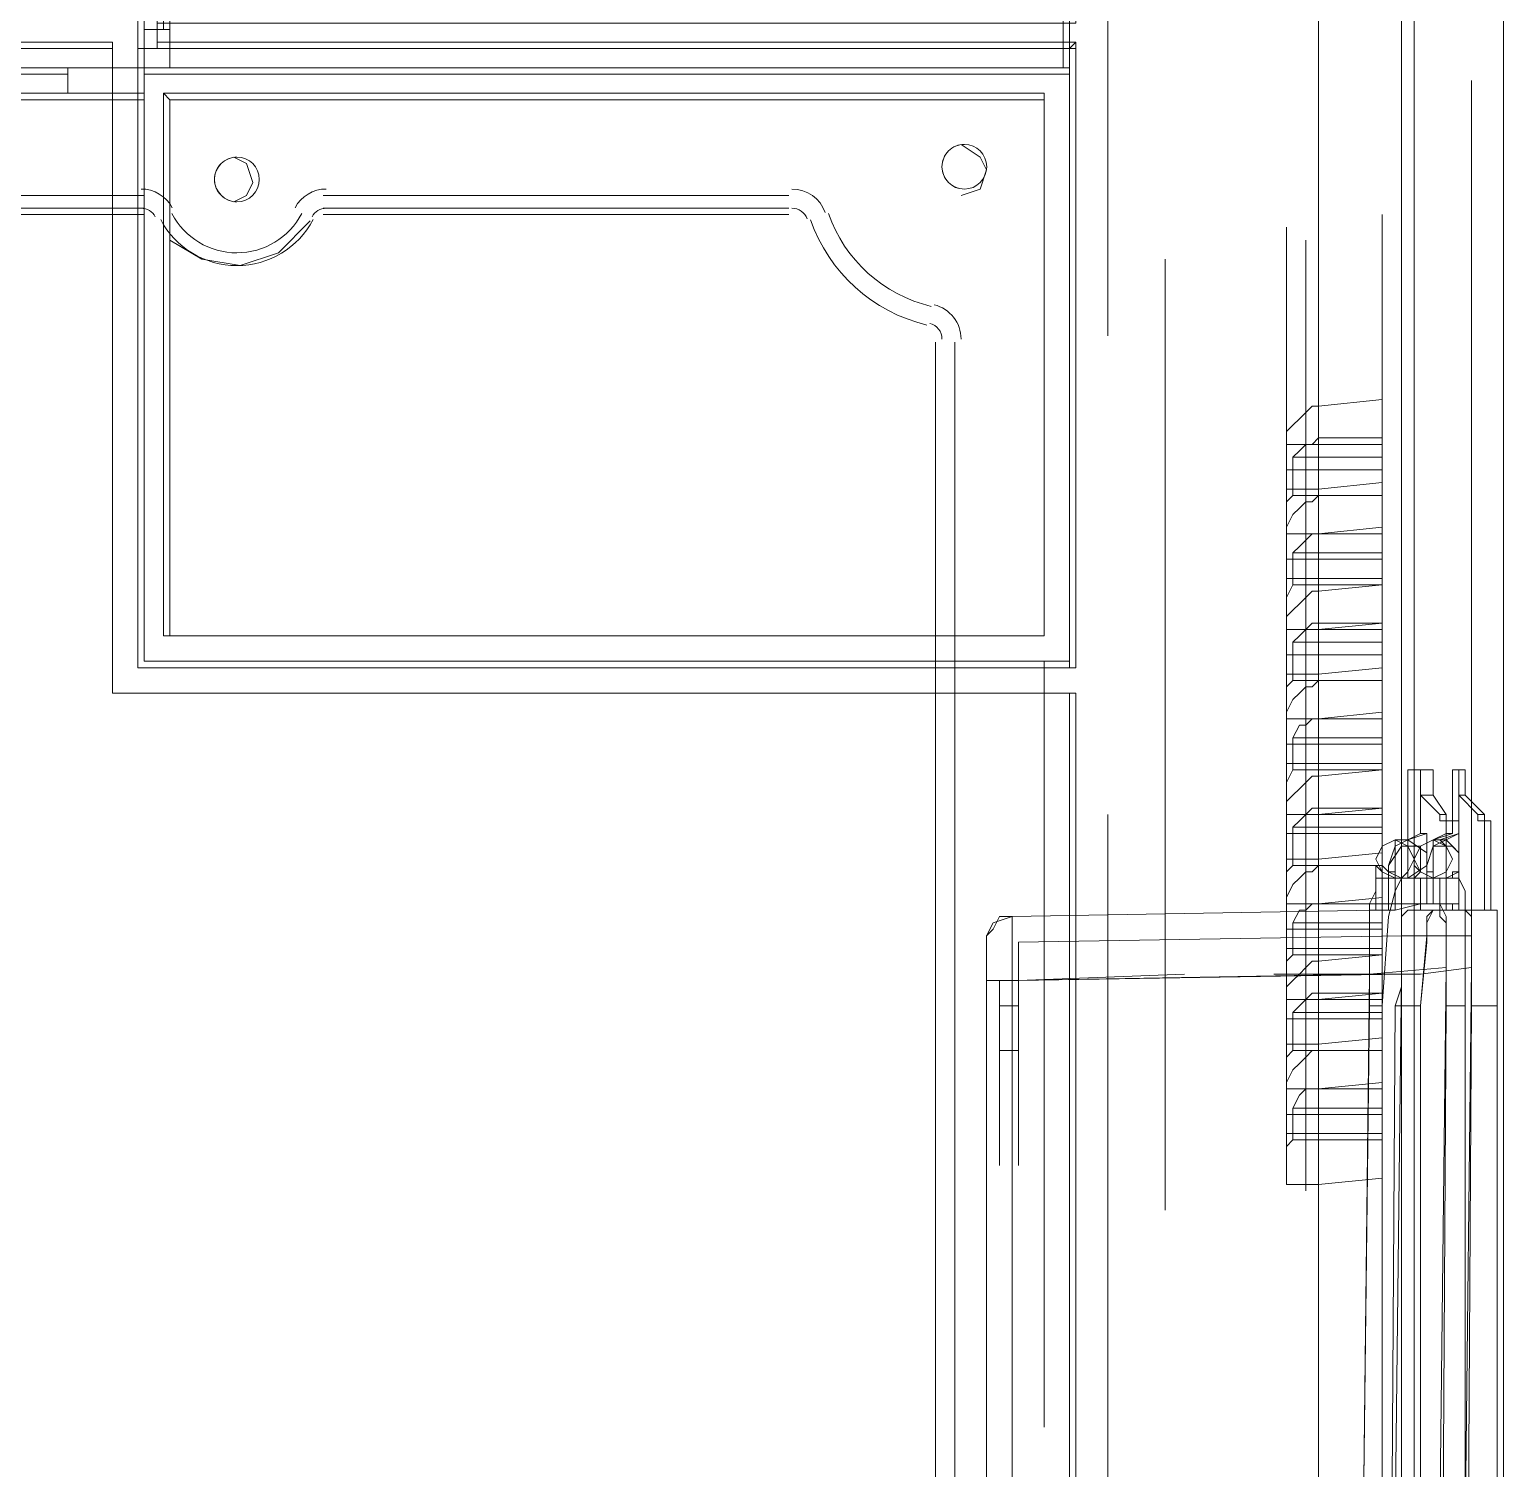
# Model space of a CAD drawing. Header units: millimetres. Extents: x -305 to 1353, y -289 to 1176.
# Drawn here: x -292.14 to -279.17, y 434.03 to 446.69 of the extents above; entities that cross this region are included whole.
import ezdxf

# ---------------------------------------------------------------- set-up
doc = ezdxf.new("R2010")
doc.units = ezdxf.units.MM
doc.header["$MEASUREMENT"] = 0
doc.layers.add('PDF_0', color=7, linetype='Continuous')

msp = doc.modelspace()

# ---------------------------------------------------------------- linework, layer by layer
at = {"layer": 'PDF_0', "lineweight": 18}
for points in [[(-280.795, 474.544), (-280.795, 421.756), (-280.795, 421.7), (-282.929, 421.7), (-282.929, 421.756), (-282.929, 423.272), (-297.53, 423.272), (-297.53, 421.812), (-297.53, 421.7), (-298.091, 421.7), (-298.091, 421.812), (-298.091, 427.259)], [(-279.84, 472.073), (-279.896, 472.017), (-279.952, 471.792), (-279.952, 471.118), (-279.952, 423.104), (-279.896, 422.486), (-279.896, 422.261), (-279.84, 422.205), (-279.166, 422.261), (-279.166, 423.441), (-279.166, 424.451), (-279.166, 424.62), (-279.166, 424.901), (-279.166, 425.013), (-279.166, 424.901), (-279.166, 424.62), (-279.166, 424.788), (-279.166, 424.901)], [(-279.166, 427.821), (-279.166, 471.68), (-279.222, 471.736)], [(-279.952, 471.118), (-280.065, 471.118), (-280.065, 423.104), (-279.952, 423.104)], [(-291.184, 449.947), (-291.184, 449.722), (-291.184, 446.802), (-291.184, 446.521), (-291.184, 445.23), (-291.184, 445.117), (-291.184, 445.061), (-291.184, 441.074), (-284.164, 441.074), (-283.996, 441.074), (-282.985, 441.074), (-282.929, 441.074)], [(-291.015, 446.746), (-291.015, 446.802), (-291.015, 446.521), (-291.015, 446.577)], [(-297.473, 446.521), (-291.408, 446.521), (-291.408, 446.577)], [(-282.929, 440.849), (-282.985, 440.849), (-283.996, 440.849), (-284.164, 440.849), (-291.408, 440.849), (-291.408, 445.061), (-291.408, 445.117), (-291.408, 445.23), (-291.408, 446.521)], [(-291.015, 446.521), (-291.184, 446.521), (-282.985, 446.521), (-282.929, 446.577)], [(-282.985, 441.074), (-282.985, 446.521)], [(-291.184, 445.23), (-291.184, 445.23)], [(-291.184, 445.23), (-291.184, 445.23)], [(-295.283, 445.117), (-291.408, 445.117)], [(-291.184, 445.117), (-291.184, 445.117)], [(-289.555, 445.117), (-285.456, 445.117)], [(-291.408, 445.061), (-295.283, 445.061)], [(-291.184, 445.061), (-291.184, 445.061)], [(-285.456, 445.061), (-289.555, 445.061)], [(-284.164, 441.074), (-284.164, 443.938), (-284.164, 441.074)], [(-280.795, 442.646), (-280.233, 442.703), (-280.233, 442.253), (-280.795, 442.253)], [(-280.233, 442.59), (-280.795, 442.59)], [(-280.795, 441.86), (-280.233, 441.86), (-280.233, 441.467), (-280.795, 441.411)], [(-280.233, 441.804), (-280.795, 441.804)], [(-280.795, 441.018), (-280.233, 441.074), (-280.233, 440.625), (-280.795, 440.625)], [(-280.233, 440.962), (-280.795, 440.962)], [(-282.985, 423.553), (-282.985, 440.849)], [(-280.795, 440.232), (-280.233, 440.232), (-280.233, 439.839), (-280.795, 439.782)], [(-280.233, 440.175), (-280.795, 440.175)], [(-279.896, 433.998), (-279.896, 438.098), (-279.84, 438.659), (-279.84, 438.828), (-279.784, 438.94), (-279.672, 438.94), (-279.672, 439.726), (-279.559, 439.726), (-279.559, 438.94), (-279.559, 439.726), (-279.672, 439.726)], [(-279.672, 439.726), (-279.672, 439.726)], [(-279.335, 439.726), (-279.335, 439.726)], [(-279.335, 439.726), (-279.279, 439.726), (-279.279, 438.94), (-279.279, 439.726), (-279.335, 439.726), (-279.335, 438.94), (-279.279, 438.94), (-279.222, 438.94)], [(-280.795, 439.389), (-280.233, 439.445), (-280.233, 439.052), (-280.795, 438.996)], [(-280.233, 439.333), (-280.795, 439.333)], [(-279.222, 438.098), (-279.222, 438.715), (-279.222, 438.884), (-279.222, 438.94), (-279.222, 438.884), (-279.222, 438.715), (-279.222, 438.098), (-279.222, 432.875), (-279.222, 428.776), (-279.222, 428.158), (-279.222, 427.989), (-279.222, 427.933), (-279.784, 427.933), (-279.84, 427.989), (-279.84, 428.158), (-279.896, 428.776), (-279.896, 433.998), (-279.896, 438.098), (-279.84, 438.715), (-279.84, 438.884), (-279.784, 438.94)], [(-279.672, 438.94), (-279.559, 438.94), (-279.335, 438.94)], [(-279.503, 428.776), (-279.447, 438.098), (-279.447, 438.266), (-279.447, 438.435), (-279.447, 438.547), (-279.447, 438.715), (-279.447, 438.828), (-279.447, 438.884), (-279.503, 438.94), (-279.447, 438.884), (-279.447, 438.828), (-279.447, 438.715), (-279.447, 438.547), (-279.447, 438.435), (-279.447, 438.266), (-279.447, 438.098), (-279.222, 438.098), (-279.222, 432.875)], [(-280.795, 438.603), (-280.233, 438.603), (-280.233, 438.21), (-280.795, 438.154)], [(-279.84, 438.715), (-279.447, 438.715), (-279.447, 438.659), (-279.447, 438.603), (-279.447, 438.547), (-279.447, 438.491), (-279.447, 438.435), (-279.559, 428.439)], [(-280.233, 438.547), (-280.795, 438.547)], [(-280.795, 437.761), (-280.233, 437.817), (-280.233, 437.424), (-280.795, 437.368)], [(-280.233, 437.705), (-280.795, 437.705)], [(-280.795, 436.975), (-280.233, 436.975), (-280.233, 436.581), (-280.795, 436.525)], [(-280.233, 436.918), (-280.795, 436.918)]]:
    msp.add_lwpolyline(points, dxfattribs=at)
for points in [[(-291.015, 446.577), (-291.015, 446.746), (-282.929, 446.746), (-282.929, 449.778), (-291.015, 449.778), (-291.015, 449.947), (-282.929, 449.947), (-282.929, 472.803), (-291.184, 472.803), (-291.184, 441.074), (-282.929, 441.074), (-282.929, 446.577)], [(-297.53, 423.497), (-282.929, 423.497), (-282.929, 440.849), (-291.408, 440.849), (-291.408, 446.577), (-297.53, 446.577)], [(-291.408, 445.23), (-295.283, 445.23)], [(-285.456, 445.23), (-289.555, 445.23)], [(-283.996, 441.074), (-283.996, 443.938)], [(-284.164, 425.855), (-284.164, 440.849)], [(-283.996, 425.855), (-283.996, 440.849)], [(-279.447, 438.435), (-279.896, 438.378)]]:
    msp.add_lwpolyline(points, close=True, dxfattribs=at)
at = {"layer": 'PDF_0', "lineweight": 0}
for points in [[(-282.648, 452.362), (-282.648, 443.994)], [(-280.233, 450.565), (-280.233, 450.621), (-280.795, 450.621), (-280.795, 443.376)], [(-297.417, 450.115), (-297.417, 446.353), (-291.128, 446.353), (-291.128, 450.115), (-297.417, 450.115), (-297.473, 450.171), (-297.473, 446.353), (-297.417, 446.297), (-297.417, 437.031)], [(-290.903, 449.778), (-290.903, 450.171), (-290.903, 450.115), (-290.903, 446.353), (-283.041, 446.353), (-282.985, 446.353), (-282.985, 441.13), (-282.985, 446.297), (-291.128, 446.297), (-291.128, 441.13), (-284.164, 441.13), (-283.996, 441.13), (-283.21, 441.13), (-283.21, 434.56)], [(-282.985, 450.171), (-291.128, 450.171), (-291.128, 449.778), (-290.903, 449.778), (-290.959, 449.778), (-291.128, 449.778), (-291.128, 446.69), (-290.903, 446.69), (-290.959, 446.69), (-291.128, 446.69), (-291.128, 446.353)], [(-283.041, 450.115), (-282.985, 450.171), (-282.985, 446.353), (-282.985, 446.297)], [(-283.041, 446.353), (-283.041, 450.115), (-290.903, 450.115)], [(-290.959, 449.778), (-290.959, 446.69)], [(-291.128, 446.128), (-291.128, 446.353), (-290.903, 446.353), (-290.903, 446.69)], [(-291.128, 446.69), (-291.128, 446.69)], [(-297.417, 446.297), (-291.802, 446.297)], [(-291.128, 446.297), (-291.128, 446.353), (-291.802, 446.353), (-291.802, 446.128), (-291.128, 446.128), (-291.128, 446.072)], [(-291.128, 446.353), (-291.128, 446.353)], [(-290.903, 446.353), (-290.903, 446.353)], [(-291.128, 445.117), (-291.128, 445.23), (-291.184, 445.23), (-291.408, 445.23), (-291.184, 445.23), (-291.128, 445.23), (-291.128, 446.072), (-297.249, 446.072), (-297.249, 446.128), (-291.802, 446.128)], [(-290.959, 446.128), (-290.959, 441.355), (-283.21, 441.355), (-283.21, 446.128), (-283.21, 446.072), (-290.903, 446.072), (-290.903, 445.117), (-290.903, 445.061), (-290.903, 444.837), (-290.622, 444.668), (-290.285, 444.612), (-289.948, 444.724), (-289.668, 445.005), (-289.948, 444.724), (-290.285, 444.612), (-290.622, 444.668), (-290.903, 444.837), (-290.903, 441.355)], [(-290.903, 446.072), (-290.959, 446.128), (-283.21, 446.128)], [(-279.447, 437.873), (-279.447, 446.24)], [(-283.21, 446.072), (-283.21, 441.355), (-283.996, 441.355), (-284.164, 441.355), (-290.903, 441.355), (-290.959, 441.355)], [(-283.94, 445.23), (-283.771, 445.286), (-283.715, 445.454), (-283.771, 445.567), (-283.94, 445.679)], [(-283.94, 445.679), (-283.94, 445.679)], [(-290.341, 445.173), (-290.229, 445.23), (-290.173, 445.342), (-290.229, 445.51), (-290.341, 445.567)], [(-290.341, 445.567), (-290.341, 445.567)], [(-283.94, 445.23), (-283.94, 445.23)], [(-283.21, 434.391), (-283.21, 440.849), (-282.985, 440.849), (-282.985, 434.279), (-282.985, 440.849), (-283.21, 440.849), (-283.21, 441.13), (-282.985, 441.13), (-291.128, 441.13), (-291.128, 445.061), (-291.128, 445.117), (-291.184, 445.117), (-291.408, 445.117)], [(-290.903, 445.061), (-290.903, 445.117)], [(-290.341, 445.173), (-290.341, 445.173)], [(-291.128, 445.061), (-291.184, 445.061), (-291.408, 445.061)], [(-280.233, 436.694), (-280.233, 445.061)], [(-290.903, 444.837), (-290.903, 444.837)], [(-281.076, 444.949), (-281.076, 436.581)], [(-280.907, 444.837), (-280.907, 436.469)], [(-282.143, 444.668), (-282.143, 436.301)], [(-280.233, 443.039), (-281.076, 443.039), (-281.076, 443.152), (-281.019, 443.208), (-280.963, 443.264), (-280.907, 443.32), (-280.851, 443.376), (-280.795, 443.376), (-280.233, 443.433), (-280.233, 443.039), (-280.233, 442.815), (-280.233, 442.703)], [(-281.076, 443.039), (-281.076, 442.815)], [(-281.019, 442.59), (-281.019, 442.927), (-280.963, 442.983), (-280.907, 443.039), (-280.851, 443.039), (-280.795, 443.096)], [(-280.233, 442.59), (-280.795, 442.59), (-280.795, 443.096), (-280.233, 443.096)], [(-280.233, 442.927), (-281.019, 442.927)], [(-280.233, 442.815), (-281.076, 442.815), (-281.076, 442.759), (-281.076, 442.646), (-280.795, 442.646)], [(-280.233, 442.309), (-280.795, 442.253), (-281.076, 442.253), (-281.076, 442.366), (-281.076, 442.422), (-281.076, 442.534), (-281.019, 442.59), (-280.795, 442.59), (-280.851, 442.534), (-280.907, 442.534), (-280.963, 442.478), (-281.019, 442.422), (-281.076, 442.309), (-281.076, 442.253), (-280.233, 442.253), (-280.233, 442.029), (-281.076, 442.029), (-281.076, 442.253)], [(-280.795, 441.748), (-280.795, 442.253), (-280.851, 442.253), (-280.907, 442.197), (-280.963, 442.141), (-281.019, 442.085), (-280.233, 442.085)], [(-280.233, 442.253), (-280.233, 442.253)], [(-281.076, 442.029), (-281.076, 441.916), (-281.076, 441.86), (-280.795, 441.86)], [(-281.019, 441.804), (-281.019, 442.085)], [(-280.233, 442.029), (-280.233, 441.86)], [(-280.795, 441.804), (-281.019, 441.804), (-281.076, 441.692), (-281.076, 441.636), (-281.076, 441.523), (-281.076, 441.411), (-280.795, 441.411)], [(-280.233, 441.411), (-281.076, 441.411), (-281.076, 441.523), (-281.019, 441.579), (-280.963, 441.636), (-280.907, 441.692), (-280.851, 441.748), (-280.795, 441.748), (-280.233, 441.804)], [(-281.019, 441.299), (-280.963, 441.355), (-280.907, 441.411), (-280.851, 441.467), (-280.795, 441.467), (-280.795, 440.962), (-281.019, 440.962)], [(-280.795, 441.467), (-280.233, 441.467), (-280.233, 441.411), (-280.233, 441.186), (-280.233, 441.074)], [(-284.164, 441.355), (-284.164, 441.355)], [(-283.996, 441.355), (-283.996, 441.355)], [(-283.21, 441.355), (-283.21, 441.355)], [(-281.076, 441.411), (-281.076, 441.186)], [(-281.076, 440.625), (-281.076, 440.737), (-281.076, 440.793), (-281.076, 440.906), (-281.019, 440.962), (-281.019, 441.299), (-280.233, 441.299)], [(-291.128, 441.13), (-291.128, 441.13)], [(-284.164, 441.13), (-284.164, 441.13)], [(-283.996, 441.13), (-283.996, 441.13)], [(-282.985, 441.13), (-282.985, 441.13)], [(-280.795, 441.018), (-281.076, 441.018), (-281.076, 441.13), (-281.076, 441.186), (-280.233, 441.186)], [(-280.233, 440.962), (-280.795, 440.962), (-280.851, 440.906), (-280.907, 440.906), (-280.963, 440.849), (-281.019, 440.793), (-281.076, 440.681), (-281.076, 440.625), (-280.233, 440.625), (-280.233, 440.4), (-280.233, 440.232)], [(-283.21, 440.849), (-283.21, 440.849)], [(-282.985, 440.849), (-282.985, 440.849)], [(-280.233, 440.681), (-280.795, 440.625), (-280.851, 440.625), (-280.907, 440.569), (-280.963, 440.569), (-281.019, 440.456)], [(-280.233, 440.175), (-280.795, 440.119), (-280.795, 440.625), (-281.076, 440.625), (-281.076, 440.4), (-280.233, 440.4)], [(-280.233, 440.625), (-280.233, 440.625)], [(-280.233, 440.456), (-281.019, 440.456), (-281.019, 440.175), (-280.795, 440.175)], [(-281.076, 440.4), (-281.076, 440.288), (-281.076, 440.232), (-280.795, 440.232)], [(-280.795, 439.782), (-281.076, 439.782), (-281.076, 439.895), (-281.076, 440.007), (-281.076, 440.063), (-281.019, 440.175)], [(-280.121, 438.996), (-280.233, 438.996), (-279.952, 438.996), (-279.952, 439.333), (-279.896, 439.277), (-279.784, 439.221), (-279.672, 439.277), (-279.615, 439.389), (-279.672, 439.502), (-279.784, 439.558), (-279.615, 439.614), (-279.615, 440.175)], [(-279.784, 440.175), (-279.896, 440.175), (-279.952, 440.175), (-280.009, 440.175), (-280.009, 439.558), (-280.009, 439.221), (-280.065, 439.221), (-280.121, 439.108), (-280.177, 438.884), (-280.233, 438.098), (-280.233, 432.875), (-280.233, 428.776), (-280.177, 427.989), (-280.121, 427.765), (-280.065, 427.652), (-279.559, 427.652), (-279.503, 427.765), (-279.503, 427.989), (-279.503, 428.776), (-279.503, 433.998), (-279.503, 438.098)], [(-279.84, 439.614), (-280.009, 439.558), (-279.896, 439.614), (-279.896, 440.175), (-279.896, 439.614), (-279.84, 439.614), (-279.84, 439.445), (-279.84, 439.333), (-279.84, 439.221), (-279.672, 439.221), (-279.559, 439.277), (-279.559, 439.445), (-279.615, 439.502), (-279.672, 439.502), (-279.728, 439.558)], [(-279.952, 440.175), (-279.896, 440.175)], [(-279.672, 439.726), (-279.728, 439.726), (-279.672, 439.726), (-279.672, 439.782), (-279.784, 439.951), (-279.784, 440.175), (-279.896, 440.175), (-279.896, 439.951), (-279.784, 439.951)], [(-279.559, 438.996), (-279.84, 438.996), (-279.84, 439.333), (-279.84, 439.277), (-279.784, 439.277), (-279.784, 439.221), (-279.728, 439.221), (-279.672, 439.221), (-279.615, 439.221), (-279.615, 439.277), (-279.559, 439.277), (-279.559, 439.221), (-279.672, 439.221), (-279.672, 439.502), (-279.784, 439.502), (-279.84, 439.333), (-279.784, 439.502), (-279.672, 439.558), (-279.728, 439.558), (-279.559, 439.614), (-279.559, 440.175), (-279.503, 440.175), (-279.503, 439.951), (-279.335, 439.782), (-279.335, 439.726), (-279.391, 439.726), (-279.391, 439.782), (-279.335, 439.782)], [(-279.559, 439.614), (-279.672, 439.558), (-279.559, 439.445), (-279.559, 439.614), (-279.559, 440.175)], [(-279.615, 440.175), (-279.615, 440.175)], [(-279.559, 439.951), (-279.559, 440.175), (-279.503, 440.175)], [(-280.795, 440.119), (-280.851, 440.119), (-280.907, 440.063), (-280.963, 440.007), (-281.019, 439.951), (-281.076, 439.895), (-281.076, 439.782), (-280.233, 439.782)], [(-279.728, 439.726), (-279.728, 439.782), (-279.896, 439.951)], [(-279.391, 439.782), (-279.559, 439.951), (-279.503, 439.951)], [(-282.648, 439.782), (-282.648, 431.415)], [(-280.795, 438.603), (-281.076, 438.603), (-281.076, 438.659), (-281.076, 438.772), (-281.076, 438.996), (-281.076, 439.108), (-281.076, 439.165), (-281.076, 439.277), (-281.019, 439.333), (-280.795, 439.333), (-280.795, 439.839), (-280.851, 439.839), (-280.907, 439.782), (-280.963, 439.726), (-281.019, 439.67), (-281.019, 439.333)], [(-281.076, 439.782), (-281.076, 439.614)], [(-280.233, 439.445), (-280.233, 439.614), (-280.233, 439.782), (-280.233, 439.839), (-280.795, 439.839)], [(-279.728, 439.782), (-279.672, 439.782)], [(-280.233, 439.67), (-281.019, 439.67)], [(-279.335, 439.726), (-279.391, 439.726)], [(-283.49, 428.495), (-283.49, 438.322), (-283.659, 438.322), (-283.715, 438.322), (-283.715, 438.715), (-283.659, 438.828), (-283.49, 438.884), (-280.289, 438.94), (-280.289, 439.333), (-280.233, 439.277), (-280.121, 439.221), (-280.233, 439.277), (-280.289, 439.389), (-280.233, 439.502), (-280.121, 439.558), (-280.121, 439.502), (-280.121, 439.221), (-280.121, 438.94), (-279.896, 438.996), (-279.896, 439.221)], [(-280.795, 439.389), (-281.076, 439.389), (-281.076, 439.502), (-281.076, 439.614), (-280.233, 439.614)], [(-280.233, 438.94), (-280.233, 439.333), (-280.177, 439.277), (-280.065, 439.221), (-280.009, 439.277), (-279.952, 439.389), (-280.009, 439.502), (-280.121, 439.558), (-280.009, 439.558), (-279.84, 439.445)], [(-280.121, 439.221), (-280.009, 439.221), (-280.009, 439.502), (-280.065, 439.502), (-280.177, 439.333), (-280.177, 439.277), (-280.121, 439.277), (-280.121, 439.221), (-280.065, 439.221), (-280.009, 439.221), (-279.952, 439.221), (-279.896, 439.277), (-279.896, 439.333), (-279.896, 439.389), (-279.896, 439.445), (-279.896, 439.502), (-279.952, 439.502), (-280.009, 439.502), (-280.009, 439.558), (-280.121, 439.502), (-280.177, 439.333)], [(-280.121, 439.558), (-280.121, 439.558)], [(-279.728, 439.221), (-279.784, 439.221), (-279.896, 439.277), (-279.952, 439.389), (-279.896, 439.502), (-279.784, 439.558), (-279.672, 439.614)], [(-279.784, 439.558), (-279.784, 439.558)], [(-279.784, 439.221), (-279.784, 439.502), (-279.784, 439.558), (-279.672, 439.558)], [(-279.615, 439.614), (-279.672, 439.614), (-279.672, 439.221)], [(-280.289, 439.333), (-280.233, 439.333), (-280.795, 439.333), (-280.851, 439.277), (-280.907, 439.277), (-280.963, 439.221), (-281.019, 439.165), (-281.076, 439.052), (-281.076, 438.996)], [(-279.896, 438.94), (-279.896, 438.996), (-279.952, 438.996), (-279.952, 438.94), (-279.952, 439.333), (-279.896, 439.277), (-279.784, 439.221), (-279.784, 438.996), (-279.84, 438.996), (-279.84, 439.333), (-280.009, 439.221), (-279.84, 439.221)], [(-279.952, 439.333), (-279.952, 439.333)], [(-279.84, 439.333), (-279.84, 439.333)], [(-280.233, 438.098), (-280.177, 438.884), (-280.121, 439.108), (-280.065, 439.221), (-280.289, 439.221), (-280.289, 439.165), (-280.289, 439.108), (-280.346, 438.996), (-280.346, 438.884), (-280.346, 438.715), (-280.346, 438.547), (-280.346, 438.322), (-280.346, 438.098), (-280.346, 438.322), (-280.346, 438.547), (-280.346, 438.715), (-280.346, 438.884), (-280.346, 438.996), (-280.289, 439.108), (-280.289, 439.165), (-280.289, 439.221)], [(-280.233, 439.221), (-280.233, 438.94), (-280.289, 438.94)], [(-279.728, 428.776), (-279.672, 438.098), (-279.672, 438.322), (-279.672, 438.547), (-279.672, 438.715), (-279.672, 438.884), (-279.728, 438.996), (-279.728, 439.108), (-279.728, 439.165), (-279.728, 439.221), (-279.728, 439.165), (-279.728, 439.108), (-279.728, 438.996), (-279.672, 438.884), (-279.672, 438.715), (-279.672, 438.547), (-279.672, 438.322), (-279.672, 438.098), (-279.503, 438.098), (-279.503, 438.884), (-279.503, 439.108), (-279.559, 439.221), (-279.503, 439.108), (-279.503, 438.884), (-279.503, 438.098), (-279.503, 433.998)], [(-279.559, 439.221), (-279.559, 439.221)], [(-279.615, 438.996), (-279.896, 438.996), (-280.121, 438.996), (-280.121, 438.94), (-280.233, 438.94), (-280.233, 438.996), (-280.233, 438.772), (-281.076, 438.772)], [(-280.458, 428.439), (-280.346, 438.378), (-279.672, 438.435), (-279.672, 438.547), (-279.672, 438.603), (-279.672, 438.715), (-279.672, 438.828), (-279.728, 438.884), (-279.728, 438.94), (-279.728, 438.996), (-279.784, 438.996)], [(-279.896, 438.996), (-279.896, 438.996)], [(-279.896, 438.996), (-279.896, 438.996)], [(-279.896, 438.996), (-279.896, 438.996)], [(-279.84, 438.996), (-279.84, 438.996)], [(-279.559, 438.94), (-279.559, 438.996), (-279.615, 438.996), (-279.615, 438.94)], [(-283.49, 438.884), (-283.49, 438.828), (-283.49, 438.715), (-283.49, 438.322), (-283.659, 438.322), (-283.715, 438.322), (-283.715, 428.495)], [(-283.715, 438.715), (-283.659, 438.772), (-283.603, 438.884), (-283.49, 438.884), (-283.603, 438.884)], [(-280.233, 438.94), (-280.233, 438.94)], [(-280.233, 438.94), (-280.233, 438.94)], [(-280.233, 438.94), (-280.233, 438.94)], [(-279.784, 438.94), (-280.009, 438.94), (-280.065, 438.884), (-280.065, 438.828), (-280.065, 438.715), (-280.065, 438.547), (-280.065, 438.435), (-280.065, 438.266), (-280.121, 438.098), (-280.177, 428.776)], [(-280.009, 438.94), (-280.065, 438.884), (-280.065, 438.828), (-280.065, 438.715), (-280.065, 438.547), (-280.065, 438.435), (-280.065, 438.266), (-280.121, 438.098), (-279.896, 438.098)], [(-280.121, 438.94), (-280.121, 438.94)], [(-280.121, 438.94), (-280.121, 438.94)], [(-280.121, 438.94), (-280.121, 438.94)], [(-279.784, 438.94), (-279.784, 438.94)], [(-280.233, 438.828), (-281.019, 438.828)], [(-280.233, 438.772), (-280.233, 438.603)], [(-283.434, 438.659), (-283.434, 438.322), (-283.603, 438.322), (-283.603, 436.694)], [(-280.177, 428.439), (-280.065, 438.378), (-280.065, 438.435), (-280.065, 438.547), (-280.065, 438.603), (-280.065, 438.659), (-280.065, 438.715), (-279.84, 438.715)], [(-280.795, 438.547), (-281.019, 438.547)], [(-283.434, 438.322), (-280.065, 438.378), (-283.434, 438.322), (-283.434, 436.694)], [(-279.784, 427.877), (-279.784, 427.765), (-279.784, 427.54), (-279.784, 427.372), (-279.84, 427.259), (-279.784, 427.259), (-279.784, 427.372), (-279.784, 427.54), (-279.784, 427.765), (-279.784, 427.877), (-279.84, 427.877), (-279.84, 427.821), (-279.84, 427.877), (-279.784, 427.933), (-279.784, 428.046), (-279.784, 428.102), (-279.784, 428.214), (-279.784, 428.326), (-279.784, 428.439), (-279.672, 438.435), (-280.346, 438.378)], [(-283.434, 438.322), (-283.434, 438.322)], [(-280.795, 437.705), (-280.233, 437.705), (-280.795, 437.705), (-280.795, 438.21), (-280.851, 438.21), (-280.907, 438.154), (-280.963, 438.098), (-281.019, 438.041), (-281.019, 437.705)], [(-280.233, 437.817), (-280.233, 437.985), (-280.233, 438.154), (-280.233, 438.21), (-280.795, 438.21)], [(-283.434, 438.098), (-283.603, 438.098)], [(-280.795, 438.154), (-281.076, 438.154), (-281.076, 437.985), (-281.076, 437.873), (-281.076, 437.761), (-280.795, 437.761)], [(-280.233, 438.154), (-281.076, 438.154)], [(-280.458, 428.776), (-280.346, 438.098), (-280.233, 438.098), (-280.233, 432.875)], [(-280.233, 437.985), (-281.076, 437.985)], [(-280.233, 438.041), (-281.019, 438.041)], [(-283.434, 437.705), (-283.603, 437.705)], [(-281.019, 436.918), (-281.019, 437.199), (-280.963, 437.311), (-280.907, 437.368), (-280.851, 437.368), (-280.795, 437.368), (-281.076, 437.368), (-281.076, 437.48), (-281.076, 437.536), (-281.076, 437.648), (-281.019, 437.705), (-280.795, 437.705), (-280.851, 437.705), (-280.907, 437.648), (-280.963, 437.592), (-281.019, 437.536), (-281.076, 437.424), (-281.076, 437.368), (-280.233, 437.368)], [(-280.233, 436.975), (-280.233, 437.143), (-280.233, 437.368), (-280.233, 437.424), (-280.795, 437.368), (-280.795, 430.179), (-280.851, 430.179), (-280.907, 430.123), (-280.963, 430.067), (-281.019, 430.011), (-281.076, 429.899), (-281.076, 429.843)], [(-281.076, 437.368), (-281.076, 437.143)], [(-280.233, 437.199), (-281.019, 437.199)], [(-280.795, 436.975), (-281.076, 436.975), (-281.076, 437.031), (-281.076, 437.143), (-280.233, 437.143)], [(-280.795, 436.525), (-281.076, 436.525), (-281.076, 436.638), (-281.076, 436.75), (-281.076, 436.862), (-281.019, 436.918), (-280.795, 436.918)]]:
    msp.add_lwpolyline(points, dxfattribs=at)
for points in [[(-282.929, 446.521), (-282.985, 446.521)], [(-284.164, 440.849), (-284.164, 441.074)], [(-283.996, 440.849), (-283.996, 441.074)], [(-282.929, 441.074), (-282.985, 441.074)], [(-282.985, 440.849), (-282.929, 440.849)], [(-279.559, 440.175), (-279.615, 440.175)], [(-280.009, 439.558), (-280.121, 439.558)], [(-280.177, 438.94), (-280.177, 439.333)], [(-281.076, 438.996), (-280.795, 438.996), (-280.233, 439.052), (-280.233, 438.996)], [(-281.076, 438.154), (-281.076, 438.266), (-281.076, 438.378), (-281.076, 438.491), (-281.019, 438.547), (-281.019, 438.828), (-280.963, 438.94), (-280.907, 438.94), (-280.851, 438.996), (-280.795, 438.996), (-280.795, 438.491), (-280.851, 438.491), (-280.907, 438.435), (-280.963, 438.378), (-281.019, 438.322), (-281.076, 438.266)], [(-279.84, 438.996), (-279.896, 438.996), (-279.84, 438.996), (-279.784, 438.996)], [(-280.346, 438.378), (-283.49, 438.322), (-283.49, 438.715), (-283.49, 438.884), (-280.289, 438.94), (-280.346, 438.94), (-280.346, 438.884), (-280.346, 438.772), (-280.346, 438.715), (-280.346, 438.603), (-280.346, 438.491)], [(-280.065, 438.715), (-283.434, 438.659)], [(-280.795, 438.491), (-280.233, 438.547)], [(-281.974, 438.378), (-283.434, 438.322)], [(-279.896, 438.378), (-281.188, 438.378)]]:
    msp.add_lwpolyline(points, close=True, dxfattribs=at)
at = {"layer": 'PDF_0', "lineweight": 18}
for points in [[(-283.911, 445.679, 0.414214), (-284.108, 445.482, 0.414214), (-283.911, 445.286)], [(-290.313, 445.567, 0.414214), (-290.51, 445.37, 0.414214), (-290.313, 445.173)]]:
    msp.add_lwpolyline(points, format="xyb", dxfattribs=at)
for points in [[(-290.882, 445.121, 0.27849), (-291.156, 445.286, -0.27849)], [(-289.527, 445.286, 0.278533), (-289.801, 445.121, -0.278533)], [(-285.136, 445.078, 0.320151), (-285.428, 445.286, -0.320151)], [(-291.031, 445.042, 0.278639), (-291.156, 445.117, -0.278639)], [(-289.527, 445.117, 0.278639), (-289.651, 445.042, -0.278639)], [(-285.295, 445.023, 0.320086), (-285.428, 445.117, -0.320086)], [(-290.984, 445.017, 0.60408), (-289.643, 445.017, -0.60408)], [(-290.885, 445.069, 0.604033), (-289.742, 445.07, -0.604033)], [(-285.265, 445.016, 0.257094), (-284.241, 444.089, -0.257094)], [(-285.106, 445.071, 0.257079), (-284.202, 444.253, -0.257079)], [(-283.94, 443.966, 0.347692), (-284.177, 444.267, -0.347692)], [(-284.108, 443.966, 0.347527), (-284.216, 444.103, -0.347527)]]:
    msp.add_lwpolyline(points, format="xyb", close=True, dxfattribs=at)
for centre in [(-283.911, 445.482), (-290.313, 445.37)]:
    msp.add_circle(centre, 0.197, dxfattribs=at)

doc.saveas('drawing.dxf')
